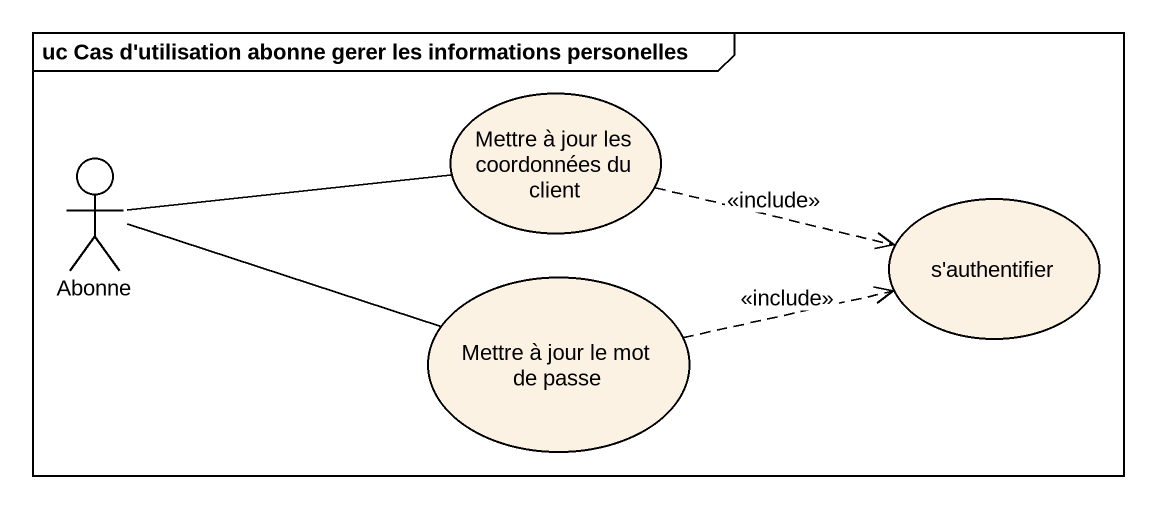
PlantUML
@startuml
mainframe uc Cas d'utilisation abonne gerer les informations personelles
actor Abonne
usecase "Mettre à jour les coordonnées du client" as Mettre_à_jour_les
usecase "s'authentifier" as s_authentifier
usecase "Mettre à jour le mot de passe" as Mettre_à_jour_le_mot_de
Abonne -right- Mettre_à_jour_les
Abonne -right- Mettre_à_jour_le_mot_de
Mettre_à_jour_les .right.> s_authentifier : <<include>>
Mettre_à_jour_le_mot_de .right.> s_authentifier : <<include>>
@enduml
